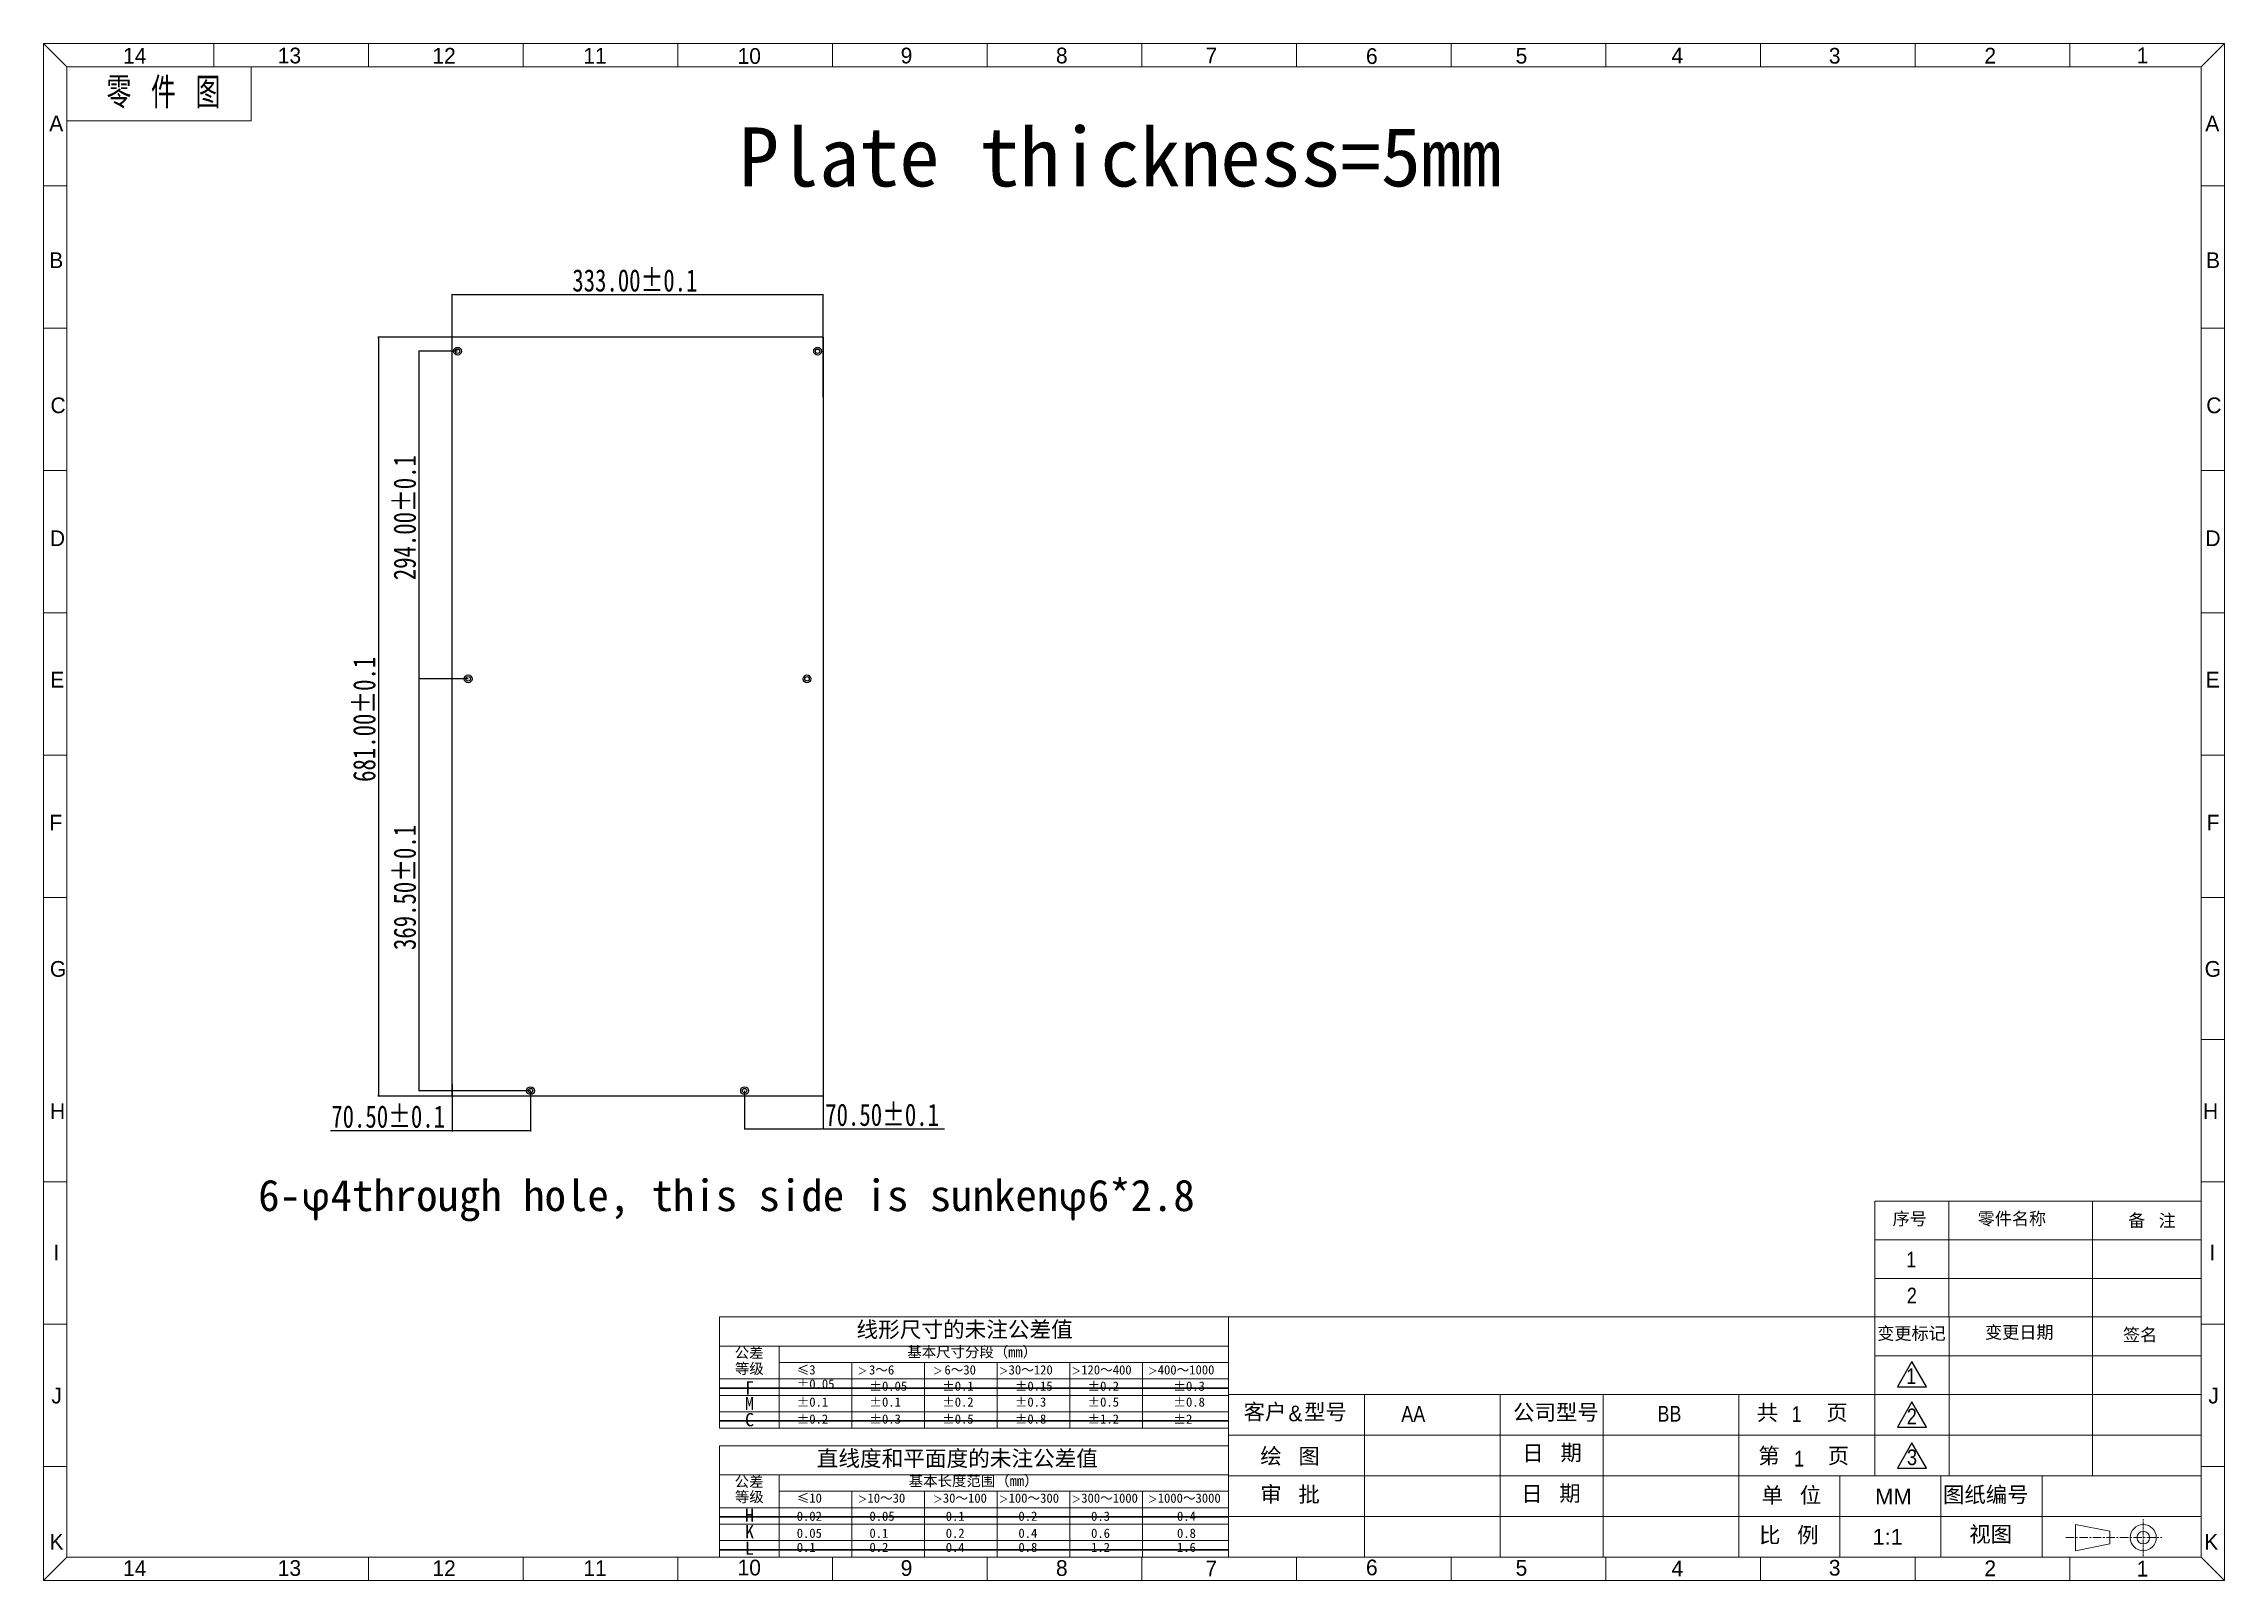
# Model space of a CAD drawing. Extents: x -2475 to 3071, y -1692 to 2217.
import ezdxf

# ---------------------------------------------------------------- set-up
doc = ezdxf.new("R2010")
doc.units = 0
doc.header["$MEASUREMENT"] = 0
doc.linetypes.add('AI-Linetype-0', pattern=[34.385839, 21.49115, -4.29823, 4.29823, -4.29823])
doc.linetypes.add('AI-Linetype-1', pattern=[11.461946, 7.163716, -1.432743, 1.432743, -1.432743])
doc.layers.get('0').update_dxf_attribs({"lineweight": 0})
doc.layers.add('Dim', color=7, linetype='Continuous', lineweight=0)
doc.styles.add('BT', font='swissc.ttf')

# ---------------------------------------------------------------- blocks, each defined once
blk = doc.blocks.new('Block_0')
at = {"char_height": 0.2, "attachment_point": 7}
for s, insert in [('\\C253;\\FSimSun|b0|i0|c1;\\H31.907272;\\W1.000000;备', (2826, -795.8)), ('\\C253;\\FSimSun|b0|i0|c1;\\H31.907272;\\W1.000000;注', (2903.6, -795.8)), ('\\C253;\\FAdobe Song Std L|b0|i0|c1;\\H31.907272;\\W1.000000; ', (2871.7, -795.8))]:
    blk.add_mtext(s, dxfattribs=dict(at, insert=insert))
blk = doc.blocks.new('Block_1')
at = {"char_height": 0.2, "attachment_point": 7}
for s, insert in [('\\C253;\\FSimSun|b0|i0|c1;\\H39.884091;\\W1.000000;客户', (576.3, -1287.7)), ('\\C253;\\FAdobe Song Std L|b0|i0|c1;\\H39.884091;\\W1.000000;&', (690.4, -1287.7)), ('\\C253;\\FSimSun|b0|i0|c1;\\H39.884091;\\W1.000000;型号', (730.2, -1287.7))]:
    blk.add_mtext(s, dxfattribs=dict(at, insert=insert))
blk = doc.blocks.new('Block_2')
at = {"char_height": 0.2, "attachment_point": 7}
for s, insert in [('\\C253;\\FSimSun|b0|i0|c1;\\H39.884091;\\W1.000000;审', (618.8, -1497.1)), ('\\C253;\\FAdobe Song Std L|b0|i0|c1;\\H39.884091;\\W1.000000; ', (675.8, -1497.1)), ('\\C253;\\FSimSun|b0|i0|c1;\\H39.884091;\\W1.000000;批', (715.7, -1497.1))]:
    blk.add_mtext(s, dxfattribs=dict(at, insert=insert))
blk = doc.blocks.new('Block_3')
at = {"char_height": 0.2, "attachment_point": 7}
for s, insert in [('\\C253;\\FSimSun|b0|i0|c1;\\H39.884091;\\W1.000000;绘', (618.8, -1400)), ('\\C253;\\FSimSun|b0|i0|c1;\\H39.884091;\\W1.000000;图', (715.7, -1400)), ('\\C253;\\FAdobe Song Std L|b0|i0|c1;\\H39.884091;\\W1.000000; ', (675.8, -1400))]:
    blk.add_mtext(s, dxfattribs=dict(at, insert=insert))
blk = doc.blocks.new('Block_4')
at = {"char_height": 0.2, "attachment_point": 7}
for s, insert in [('\\C253;\\FSimSun|b0|i0|c1;\\H39.884091;\\W1.000000;日', (1282.2, -1495.1)), ('\\C253;\\FAdobe Song Std L|b0|i0|c1;\\H39.884091;\\W1.000000; ', (1339.2, -1495.1)), ('\\C253;\\FSimSun|b0|i0|c1;\\H39.884091;\\W1.000000;期', (1379.1, -1495.1))]:
    blk.add_mtext(s, dxfattribs=dict(at, insert=insert))
blk = doc.blocks.new('Block_5')
at = {"char_height": 0.2, "attachment_point": 7}
for s, insert in [('\\C253;\\FSimSun|b0|i0|c1;\\H39.884091;\\W1.000000;比', (1887.3, -1600.7)), ('\\C253;\\FSimSun|b0|i0|c1;\\H39.884091;\\W1.000000;例', (1984.2, -1600.7)), ('\\C253;\\FAdobe Song Std L|b0|i0|c1;\\H39.884091;\\W1.000000; ', (1944.3, -1600.7))]:
    blk.add_mtext(s, dxfattribs=dict(at, insert=insert))
blk = doc.blocks.new('Block_6')
at = {"char_height": 0.2, "attachment_point": 7}
for s, insert in [('\\C253;\\FSimSun|b0|i0|c1;\\H39.884091;\\W1.000000;单', (1893.9, -1499.3)), ('\\C253;\\FSimSun|b0|i0|c1;\\H39.884091;\\W1.000000;位', (1990.8, -1499.3)), ('\\C253;\\FAdobe Song Std L|b0|i0|c1;\\H39.884091;\\W1.000000; ', (1950.9, -1499.3))]:
    blk.add_mtext(s, dxfattribs=dict(at, insert=insert))
blk = doc.blocks.new('Block_7')
at = {"char_height": 0.2, "attachment_point": 7}
for s, insert in [('\\C253;\\FSimSun|b0|i0|c1;\\H39.884091;\\W1.000000;公司型号', (1261.8, -1288.6)), ('\\C253;\\FAdobe Song Std L|b0|i0|c1;\\H39.884091;\\W1.000000; ', (1222, -1288.6))]:
    blk.add_mtext(s, dxfattribs=dict(at, insert=insert))
blk = doc.blocks.new('Block_8')
at = {"char_height": 0.2, "attachment_point": 7}
for s, insert in [('\\C253;\\FSimSun|b0|i0|c1;\\H39.884091;\\W1.000000;共', (1881.5, -1289.4)), ('\\C253;\\FSimSun|b0|i0|c1;\\H39.884091;\\W1.000000;页', (2058.2, -1289.4)), ('\\C253;\\FAdobe Song Std L|b0|i0|c1;\\H39.884091;\\W1.000000;   ', (1938.6, -1289.4))]:
    blk.add_mtext(s, dxfattribs=dict(at, insert=insert))
blk = doc.blocks.new('Block_9')
at = {"char_height": 0.2, "attachment_point": 7}
for s, insert in [('\\C253;\\FSimSun|b0|i0|c1;\\H39.884091;\\W1.000000;第', (1885.3, -1399.4)), ('\\C253;\\FSimSun|b0|i0|c1;\\H39.884091;\\W1.000000;页', (2062, -1399.4)), ('\\C253;\\FAdobe Song Std L|b0|i0|c1;\\H39.884091;\\W1.000000;   ', (1942.3, -1399.4))]:
    blk.add_mtext(s, dxfattribs=dict(at, insert=insert))
blk = doc.blocks.new('Block_10')
at = {"char_height": 0.2, "attachment_point": 7}
for s, insert in [('\\C253;\\FSimSun|b0|i0|c1;\\H39.884091;\\W1.000000;日', (1285.2, -1391.7)), ('\\C253;\\FSimSun|b0|i0|c1;\\H39.884091;\\W1.000000;期', (1382.1, -1391.7)), ('\\C253;\\FAdobe Song Std L|b0|i0|c1;\\H39.884091;\\W1.000000; ', (1342.2, -1391.7))]:
    blk.add_mtext(s, dxfattribs=dict(at, insert=insert))
blk = doc.blocks.new('Block_11')
at = {"char_height": 0.2, "attachment_point": 7}
for s, insert in [('\\C4;\\FNSimSun|b0|i0|c1;\\H69.527445;\\W0.670000;零', (-2315.6, 2052.1)), ('\\C4;\\FNSimSun|b0|i0|c1;\\H69.527445;\\W0.670000;件', (-2202.3, 2052.1)), ('\\C4;\\FNSimSun|b0|i0|c1;\\H69.527445;\\W0.670000;图', (-2089.1, 2052.1)), ('\\C4;\\FAdobe Song Std L|b0|i0|c1;\\H69.527445;\\W0.670000; ', (-2248.9, 2052.1)), ('\\C4;\\FAdobe Song Std L|b0|i0|c1;\\H69.527445;\\W0.670000; ', (-2135.7, 2052.1))]:
    blk.add_mtext(s, dxfattribs=dict(at, insert=insert))
blk = doc.blocks.new('Block_13')
at = {"transparency": 33554687}
h = blk.add_hatch(color=23, dxfattribs=at)
h.dxf.hatch_style = 2
h.paths.add_polyline_path([(-1624.5, 1466.4), (-1623.3, 1466.4), (-1623.9, 1469.8)])
h = blk.add_hatch(color=23, dxfattribs=at)
h.dxf.hatch_style = 2
h.paths.add_polyline_path([(-1624.5, -457.1), (-1623.3, -457.1), (-1623.9, -460.5)])
at = {"color": 23, "lineweight": 25}
for p, q in [((-1436.8, 1469.8), (-1625.3, 1469.8)), ((-1623.9, 1466.4), (-1623.9, -457.1)), ((-1436.8, -460.5), (-1625.3, -460.5))]:
    blk.add_line(p, q, dxfattribs=at)
for points in [[(-1624.5, 1466.4), (-1623.3, 1466.4), (-1623.9, 1469.8), (-1623.9, 1469.8)], [(-1624.5, -457.1), (-1623.3, -457.1), (-1623.9, -460.5), (-1623.9, -460.5)]]:
    blk.add_lwpolyline(points, close=True)
at = {"insert": (-1630.8, 339.1), "char_height": 0.2, "attachment_point": 7, "rotation": 90}
blk.add_mtext('\\C6;\\FSimSun|b0|i0|c1;\\H56.692914;\\W0.750000;681.00±0.1', dxfattribs=at)
blk = doc.blocks.new('Block_14')
at = {"transparency": 33554687}
h = blk.add_hatch(color=23, dxfattribs=at)
h.dxf.hatch_style = 2
h.paths.add_polyline_path([(-1433.4, 1579), (-1433.4, 1577.9), (-1436.8, 1578.4)])
h = blk.add_hatch(color=23, dxfattribs=at)
h.dxf.hatch_style = 2
h.paths.add_polyline_path([(-496.3, 1579), (-496.3, 1577.9), (-492.9, 1578.4)])
at = {"color": 23, "lineweight": 25}
for p, q in [((-1436.8, 1369.2), (-1436.8, 1579.8)), ((-1433.4, 1578.4), (-496.3, 1578.4)), ((-492.9, 1317.5), (-492.9, 1579.8))]:
    blk.add_line(p, q, dxfattribs=at)
for points in [[(-1433.4, 1579), (-1433.4, 1577.9), (-1436.8, 1578.4), (-1436.8, 1578.4)], [(-496.3, 1579), (-496.3, 1577.9), (-492.9, 1578.4), (-492.9, 1578.4)]]:
    blk.add_lwpolyline(points, close=True)
at = {"insert": (-1130.8, 1585.4), "char_height": 0.2, "attachment_point": 7}
blk.add_mtext('\\C6;\\FSimSun|b0|i0|c1;\\H56.692914;\\W0.750000;333.00±0.1', dxfattribs=at)
blk = doc.blocks.new('Block_15')
at = {"transparency": 33554687}
h = blk.add_hatch(color=23, dxfattribs=at)
h.dxf.hatch_style = 2
h.paths.add_polyline_path([(-1433.4, -547.8), (-1433.4, -548.9), (-1436.8, -548.4)])
h = blk.add_hatch(color=23, dxfattribs=at)
h.dxf.hatch_style = 2
h.paths.add_polyline_path([(-1240.4, -547.8), (-1240.4, -548.9), (-1237, -548.4)])
at = {"color": 23, "lineweight": 25}
for p, q in [((-1436.8, -429.4), (-1436.8, -549.8)), ((-1237, -446.4), (-1237, -549.8)), ((-1436.8, -548.4), (-1745.6, -548.4)), ((-1240.4, -548.4), (-1433.4, -548.4))]:
    blk.add_line(p, q, dxfattribs=at)
for points in [[(-1433.4, -547.8), (-1433.4, -548.9), (-1436.8, -548.4), (-1436.8, -548.4)], [(-1240.4, -547.8), (-1240.4, -548.9), (-1237, -548.4), (-1237, -548.4)]]:
    blk.add_lwpolyline(points, close=True)
at = {"insert": (-1743.8, -541.4), "char_height": 0.2, "attachment_point": 7}
blk.add_mtext('\\C6;\\FSimSun|b0|i0|c1;\\H56.692914;\\W0.750000;70.50±0.1', dxfattribs=at)
blk = doc.blocks.new('Block_16')
at = {"transparency": 33554687}
h = blk.add_hatch(color=23, dxfattribs=at)
h.dxf.hatch_style = 2
h.paths.add_polyline_path([(-689.3, -543.2), (-689.3, -544.3), (-692.7, -543.8)])
h = blk.add_hatch(color=23, dxfattribs=at)
h.dxf.hatch_style = 2
h.paths.add_polyline_path([(-496.3, -543.2), (-496.3, -544.3), (-492.9, -543.8)])
at = {"color": 23, "lineweight": 25}
for p, q in [((-492.9, -428), (-492.9, -545.2)), ((-692.7, -446.4), (-692.7, -545.2)), ((-689.3, -543.8), (-496.3, -543.8)), ((-492.9, -543.8), (-184.1, -543.8))]:
    blk.add_line(p, q, dxfattribs=at)
for points in [[(-689.3, -543.2), (-689.3, -544.3), (-692.7, -543.8), (-692.7, -543.8)], [(-496.3, -543.2), (-496.3, -544.3), (-492.9, -543.8), (-492.9, -543.8)]]:
    blk.add_lwpolyline(points, close=True)
at = {"insert": (-487.6, -536.8), "char_height": 0.2, "attachment_point": 7}
blk.add_mtext('\\C6;\\FSimSun|b0|i0|c1;\\H56.692914;\\W0.750000;70.50±0.1', dxfattribs=at)
blk = doc.blocks.new('Block_19')
at = {"transparency": 33554687}
h = blk.add_hatch(color=23, dxfattribs=at)
h.dxf.hatch_style = 2
h.paths.add_polyline_path([(-1521.5, 1431), (-1520.4, 1431), (-1520.9, 1434.4)])
h = blk.add_hatch(color=23, dxfattribs=at)
h.dxf.hatch_style = 2
h.paths.add_polyline_path([(-1521.5, 604.4), (-1520.4, 604.4), (-1520.9, 601)])
at = {"color": 23, "lineweight": 25}
for p, q in [((-1422.7, 1434.4), (-1522.4, 1434.4)), ((-1520.9, 1431), (-1520.9, 604.4)), ((-1395.7, 601), (-1522.4, 601))]:
    blk.add_line(p, q, dxfattribs=at)
for points in [[(-1521.5, 1431), (-1520.4, 1431), (-1520.9, 1434.4), (-1520.9, 1434.4)], [(-1521.5, 604.4), (-1520.4, 604.4), (-1520.9, 601), (-1520.9, 601)]]:
    blk.add_lwpolyline(points, close=True)
at = {"insert": (-1527.9, 852), "char_height": 0.2, "attachment_point": 7, "rotation": 90}
blk.add_mtext('\\C6;\\FSimSun|b0|i0|c1;\\H56.692914;\\W0.750000;294.00±0.1', dxfattribs=at)
blk = doc.blocks.new('Block_20')
at = {"transparency": 33554687}
h = blk.add_hatch(color=23, dxfattribs=at)
h.dxf.hatch_style = 2
h.paths.add_polyline_path([(-1521.5, 597.6), (-1520.4, 597.6), (-1520.9, 601)])
h = blk.add_hatch(color=23, dxfattribs=at)
h.dxf.hatch_style = 2
h.paths.add_polyline_path([(-1521.5, -443), (-1520.4, -443), (-1520.9, -446.4)])
at = {"color": 23, "lineweight": 25}
for p, q in [((-1395.7, 601), (-1522.4, 601)), ((-1520.9, 597.6), (-1520.9, -443)), ((-1237, -446.4), (-1522.4, -446.4))]:
    blk.add_line(p, q, dxfattribs=at)
for points in [[(-1521.5, 597.6), (-1520.4, 597.6), (-1520.9, 601), (-1520.9, 601)], [(-1521.5, -443), (-1520.4, -443), (-1520.9, -446.4), (-1520.9, -446.4)]]:
    blk.add_lwpolyline(points, close=True)
at = {"insert": (-1527.9, -88.6), "char_height": 0.2, "attachment_point": 7, "rotation": 90}
blk.add_mtext('\\C6;\\FSimSun|b0|i0|c1;\\H56.692914;\\W0.750000;369.50±0.1', dxfattribs=at)

msp = doc.modelspace()

# ---------------------------------------------------------------- linework, layer by layer
at = {"color": 4, "lineweight": 9}
for p, q in [((-2475.4, 2216.9), (-2475.4, -1692)), ((3070.7, 2216.9), (-2475.4, 2216.9)), ((-2475.4, 2216.9), (-2416.2, 2157.6)), ((-2042.9, 2157.6), (-2042.9, 2216.9)), ((-1649.5, 2157.6), (-1649.5, 2216.9)), ((-1256.2, 2157.6), (-1256.2, 2216.9)), ((-862.8, 2157.6), (-862.8, 2216.9)), ((-469.5, 2157.6), (-469.5, 2216.9)), ((-76.1, 2157.6), (-76.1, 2216.9)), ((317.2, 2157.6), (317.2, 2216.9)), ((710.6, 2157.6), (710.6, 2216.9)), ((1103.9, 2157.6), (1103.9, 2216.9)), ((1497.3, 2157.6), (1497.3, 2216.9)), ((1890.6, 2157.6), (1890.6, 2216.9)), ((2284, 2157.6), (2284, 2216.9)), ((2677.3, 2157.6), (2677.3, 2216.9)), ((3070.7, 2216.9), (3011.4, 2157.6)), ((3070.7, -1692), (3070.7, 2216.9)), ((-2416.2, 2157.6), (-2416.2, -1632.7)), ((3011.4, 2157.6), (-2416.2, 2157.6)), ((-1947.6, 2157.6), (-1947.6, 2020.7)), ((3011.4, -1632.7), (3011.4, 2157.6)), ((-2416.2, 2020.7), (-1947.6, 2020.7)), ((-2416.2, 1854.9), (-2475.4, 1854.9)), ((3011.4, 1854.9), (3070.7, 1854.9)), ((-2416.2, 1493), (-2475.4, 1493)), ((3011.4, 1493), (3070.7, 1493)), ((-2416.2, 1131.1), (-2475.4, 1131.1)), ((3011.4, 1131.1), (3070.7, 1131.1)), ((-2416.2, 769.1), (-2475.4, 769.1)), ((3011.4, 769.1), (3070.7, 769.1)), ((-2416.2, 407.2), (-2475.4, 407.2)), ((3011.4, 407.2), (3070.7, 407.2)), ((-2416.2, 45.3), (-2475.4, 45.3)), ((3011.4, 45.3), (3070.7, 45.3)), ((3011.4, -316.6), (3070.7, -316.6)), ((-2416.2, -678.6), (-2475.4, -678.6)), ((3011.4, -678.6), (3070.7, -678.6)), ((2181.6, -727.7), (3010.1, -727.7)), ((2181.6, -1022), (2181.6, -727.7)), ((2370.3, -1022), (2370.3, -727.7)), ((2735.1, -1426.1), (2735.1, -727.7)), ((2181.6, -825.8), (3010.1, -825.8)), ((2181.6, -923.9), (3010.1, -923.9)), ((-2416.2, -1040.5), (-2475.4, -1040.5)), ((538, -1632.7), (538, -1022)), ((538, -1022), (3011.4, -1022)), ((2181.6, -1426.1), (2181.6, -1022)), ((2370.6, -1426.1), (2370.6, -1022)), ((3011.4, -1040.5), (3070.7, -1040.5)), ((2181.6, -1120.7), (3011.4, -1120.7)), ((3011.4, -1632.7), (3011.4, -1162.9)), ((538, -1219.4), (3011.4, -1219.4)), ((883.6, -1632.7), (883.6, -1219.4)), ((1229.1, -1632.7), (1229.1, -1219.4)), ((1490.7, -1632.7), (1490.7, -1219.4)), ((1836.2, -1632.7), (1836.2, -1219.4)), ((538, -1322.7), (3011.4, -1322.7)), ((-756.1, -1349.7), (538, -1349.7)), ((-756.1, -1349.7), (-756.1, -1632.7)), ((538, -1349.7), (538, -1632.7)), ((-2416.2, -1402.4), (-2475.4, -1402.4)), ((-756.1, -1423.6), (538, -1423.6)), ((-604.8, -1423.6), (-604.8, -1632.7)), ((538, -1426.1), (3011.4, -1426.1)), ((2092.8, -1632.7), (2092.8, -1426.1)), ((2349.4, -1632.7), (2349.4, -1426.1)), ((2607.1, -1632.7), (2607.1, -1426.1)), ((3011.4, -1402.4), (3070.7, -1402.4)), ((-604.8, -1465.4), (538, -1465.4)), ((-420, -1465.4), (-420, -1632.7)), ((-235.1, -1465.4), (-235.1, -1632.7)), ((-50.2, -1465.4), (-50.2, -1632.7)), ((134.6, -1465.4), (134.6, -1632.7)), ((319.5, -1465.4), (319.5, -1632.7)), ((-756.1, -1507.3), (538, -1507.3)), ((-756.1, -1549.1), (538, -1549.1)), ((538, -1529.4), (3011.4, -1529.4)), ((-756.1, -1590.9), (538, -1590.9)), ((-2475.4, -1692), (-2416.2, -1632.7)), ((-2416.2, -1632.7), (3011.4, -1632.7)), ((-1649.5, -1632.7), (-1649.5, -1692)), ((-1256.2, -1632.7), (-1256.2, -1692)), ((-862.8, -1632.7), (-862.8, -1692)), ((-756.1, -1632.7), (538, -1632.7)), ((-469.5, -1632.7), (-469.5, -1692)), ((-76.1, -1632.7), (-76.1, -1692)), ((317.2, -1632.7), (317.2, -1692)), ((710.6, -1632.7), (710.6, -1692)), ((1103.9, -1632.7), (1103.9, -1692)), ((1497.3, -1632.7), (1497.3, -1692)), ((1890.6, -1632.7), (1890.6, -1692)), ((2284, -1632.7), (2284, -1692)), ((2677.3, -1632.7), (2677.3, -1692)), ((3070.7, -1692), (3011.4, -1632.7)), ((-2475.4, -1692), (3070.7, -1692))]:
    msp.add_line(p, q, dxfattribs=at)
at = {"color": 7, "lineweight": 25}
for p, q in [((-1436.8, -460.5), (-1436.8, 1469.8)), ((-492.9, 1469.8), (-1436.8, 1469.8)), ((-492.9, 1469.8), (-492.9, -460.5)), ((-492.9, -460.5), (-1436.8, -460.5))]:
    msp.add_line(p, q, dxfattribs=at)
at = {"color": 253, "lineweight": 9}
for p, q in [((2181.6, -825.8), (3010.1, -825.8)), ((2692.4, -1550), (2692.4, -1616.4)), ((2692.4, -1550), (2779.1, -1567)), ((2692.4, -1616.4), (2779.1, -1599.3)), ((2779.1, -1567), (2779.1, -1599.3)), ((1108.8, -1632.7), (3011.4, -1632.7))]:
    msp.add_line(p, q, dxfattribs=at)
at = {"color": 151, "lineweight": 9}
for p, q in [((-756.1, -1022), (538, -1022)), ((-756.1, -1022), (-756.1, -1305.1)), ((538, -1022), (538, -1305.1)), ((-756.1, -1095.9), (538, -1095.9)), ((-604.8, -1095.9), (-604.8, -1305.1)), ((-604.8, -1137.8), (538, -1137.8)), ((-420, -1137.8), (-420, -1305.1)), ((-235.1, -1137.8), (-235.1, -1305.1)), ((-50.2, -1137.8), (-50.2, -1305.1)), ((134.6, -1137.8), (134.6, -1305.1)), ((319.5, -1137.8), (319.5, -1305.1)), ((-756.1, -1179.6), (538, -1179.6)), ((-756.1, -1221.4), (538, -1221.4)), ((-756.1, -1263.3), (538, -1263.3)), ((-756.1, -1305.1), (538, -1305.1))]:
    msp.add_line(p, q, dxfattribs=at)
at = {"color": 1, "lineweight": 50}
for p, q in [((-756.1, -1202.7), (538, -1202.7)), ((-756.1, -1286.3), (538, -1286.3)), ((-756.1, -1530.3), (538, -1530.3)), ((-756.1, -1614), (538, -1614))]:
    msp.add_line(p, q, dxfattribs=at)
at = {"color": 1, "linetype": 'AI-Linetype-1', "lineweight": 9}
msp.add_line((2864.4, -1630.5), (2864.4, -1535.9), dxfattribs=at)
at = {"color": 1, "linetype": 'AI-Linetype-0', "lineweight": 9}
msp.add_line((2667.4, -1583.2), (2911.7, -1583.2), dxfattribs=at)
at = {"color": 7, "lineweight": 25}
for points in [[(2276.2, -1135.3), (2239, -1199.8), (2313.3, -1199.8)], [(2276.2, -1237.7), (2239, -1302.1), (2313.3, -1302.1)], [(2276.2, -1342.4), (2239, -1406.8), (2313.3, -1406.8)]]:
    msp.add_lwpolyline(points, close=True, dxfattribs=at)
at = {"color": 1, "lineweight": 25}
for centre, radius in [((-1422.7, 1434.4), 9.92), ((-507.1, 1434.4), 9.92), ((-1422.7, 1434.4), 5.67), ((-507.1, 1434.4), 5.67), ((-1395.7, 601), 9.92), ((-534, 601), 9.92), ((-1395.7, 601), 5.67), ((-534, 601), 5.67), ((-1237, -446.4), 9.92), ((-1237, -446.4), 5.67), ((-692.7, -446.4), 9.92), ((-692.7, -446.4), 5.67)]:
    msp.add_circle(centre, radius, dxfattribs=at)
at = {"color": 253, "lineweight": 9}
for radius in [33.2, 16.1]:
    msp.add_circle((2864.4, -1583.2), radius, dxfattribs=at)

# ---------------------------------------------------------------- block references
for name in ['Block_11', 'Block_14', 'Block_13', 'Block_19', 'Block_20', 'Block_15', 'Block_16', 'Block_0', 'Block_1', 'Block_7', 'Block_8', 'Block_3', 'Block_10', 'Block_9', 'Block_2', 'Block_4', 'Block_6', 'Block_5']:
    msp.add_blockref(name, (0, 0))

# ---------------------------------------------------------------- texts
at = {"char_height": 0.2, "attachment_point": 7}
for s, insert in [('\\C4;\\FAdobe Song Std L|b0|i0|c1;\\H39.976739;\\W1.000000;14', (-2273.4, 2166)), ('\\C4;\\FAdobe Song Std L|b0|i0|c1;\\H39.976739;\\W1.000000;13', (-1880, 2166)), ('\\C4;\\FAdobe Song Std L|b0|i0|c1;\\H39.976739;\\W1.000000;12', (-1486.7, 2166)), ('\\C4;\\FAdobe Song Std L|b0|i0|c1;\\H39.976739;\\W1.000000;11', (-1102.9, 2166)), ('\\C4;\\FAdobe Song Std L|b0|i0|c1;\\H39.976739;\\W1.000000;10', (-710.6, 2164.8)), ('\\C4;\\FAdobe Song Std L|b0|i0|c1;\\H39.976739;\\W1.000000;9', (-295.8, 2166)), ('\\C4;\\FAdobe Song Std L|b0|i0|c1;\\H39.976739;\\W1.000000;8', (99.1, 2166)), ('\\C4;\\FAdobe Song Std L|b0|i0|c1;\\H39.976739;\\W1.000000;7', (479.3, 2166.4)), ('\\C4;\\FAdobe Song Std L|b0|i0|c1;\\H39.976739;\\W1.000000;6', (887.6, 2164.5)), ('\\C4;\\FAdobe Song Std L|b0|i0|c1;\\H39.976739;\\W1.000000;5', (1268.1, 2165.5)), ('\\C4;\\FAdobe Song Std L|b0|i0|c1;\\H39.976739;\\W1.000000;4', (1664.5, 2166.4)), ('\\C4;\\FAdobe Song Std L|b0|i0|c1;\\H39.976739;\\W1.000000;3', (2064.7, 2165.4)), ('\\C4;\\FAdobe Song Std L|b0|i0|c1;\\H39.976739;\\W1.000000;2', (2460.3, 2166.2)), ('\\C4;\\FAdobe Song Std L|b0|i0|c1;\\H39.976739;\\W1.000000;1', (2847.5, 2167)), ('\\C4;\\FAdobe Song Std L|b0|i0|c1;\\H39.976739;\\W1.000000;A', (-2461.1, 1994)), ('\\C4;\\FAdobe Song Std L|b0|i0|c1;\\H39.976739;\\W1.000000;A', (3022.1, 1994)), ('\\C4;\\FAdobe Song Std L|b0|i0|c1;\\H39.976739;\\W1.000000;B', (-2461.1, 1646)), ('\\C4;\\FAdobe Song Std L|b0|i0|c1;\\H39.976739;\\W1.000000;B', (3024, 1646)), ('\\C4;\\FAdobe Song Std L|b0|i0|c1;\\H39.976739;\\W1.000000;C', (-2457.9, 1276.3)), ('\\C4;\\FAdobe Song Std L|b0|i0|c1;\\H39.976739;\\W1.000000;C', (3024.6, 1276.3)), ('\\C4;\\FAdobe Song Std L|b0|i0|c1;\\H39.976739;\\W1.000000;D', (-2459.5, 938.7)), ('\\C4;\\FAdobe Song Std L|b0|i0|c1;\\H39.976739;\\W1.000000;D', (3022.4, 938.7)), ('\\C4;\\FAdobe Song Std L|b0|i0|c1;\\H39.976739;\\W1.000000;E', (-2458.3, 579.1)), ('\\C4;\\FAdobe Song Std L|b0|i0|c1;\\H39.976739;\\W1.000000;E', (3023.2, 579.1)), ('\\C4;\\FAdobe Song Std L|b0|i0|c1;\\H39.976739;\\W1.000000;F', (-2460.6, 215.4)), ('\\C4;\\FAdobe Song Std L|b0|i0|c1;\\H39.976739;\\W1.000000;F', (3025.4, 215.4)), ('\\C4;\\FAdobe Song Std L|b0|i0|c1;\\H39.976739;\\W1.000000;G', (-2459.5, -157.2)), ('\\C4;\\FAdobe Song Std L|b0|i0|c1;\\H39.976739;\\W1.000000;G', (3020.5, -157.2)), ('\\C4;\\FAdobe Song Std L|b0|i0|c1;\\H39.976739;\\W1.000000;H', (-2459.1, -518.5)), ('\\C4;\\FAdobe Song Std L|b0|i0|c1;\\H39.976739;\\W1.000000;H', (3016.3, -518.5)), ('\\C253;\\FSimSun|b0|i0|c1;\\H31.907272;\\W1.000000;序号', (2226.9, -791.7)), ('\\C253;\\FSimSun|b0|i0|c1;\\H31.907272;\\W1.000000;零件名称', (2443.2, -791.7)), ('\\C4;\\FAdobe Song Std L|b0|i0|c1;\\H39.976739;\\W1.000000;I', (-2450.4, -877.8)), ('\\C253;\\FSwiss 721 Condensed BT|b0|i0|c1;\\H39.884091;\\W1.000000;1', (2261.4, -895.9)), ('\\C4;\\FAdobe Song Std L|b0|i0|c1;\\H39.976739;\\W1.000000;I', (3032.4, -877.8)), ('\\C253;\\FSwiss 721 Condensed BT|b0|i0|c1;\\H39.884091;\\W1.000000;2', (2263.1, -987.4)), ('\\C151;\\FSimSun|b0|i0|c1;\\H40.334399;\\W1.000000;线形尺寸的未注公差值', (-408.2, -1078.6)), ('\\C253;\\FSimSun|b0|i0|c1;\\H31.907272;\\W1.000000;变更标记', (2187.9, -1083.2)), ('\\C253;\\FSimSun|b0|i0|c1;\\H31.907272;\\W1.000000;变更日期', (2462, -1080.6)), ('\\C253;\\FSimSun|b0|i0|c1;\\H31.907272;\\W1.000000;签名', (2812.9, -1086.7)), ('\\C151;\\FSimSun|b0|i0|c1;\\H26.889599;\\W1.000000;公差', (-717.9, -1129.2)), ('\\C151;\\FSimSun|b0|i0|c1;\\H26.889599;\\W1.000000;基本尺寸分段（mm）', (-278.9, -1127.9)), ('\\C151;\\FSimSun|b0|i0|c1;\\H26.889599;\\W1.000000;等级', (-717.3, -1169.7)), ('\\C151;\\FSimSun|b0|i0|c1;\\H23.528398;\\W1.000000;≤3', (-560.1, -1168.9)), ('\\C151;\\FSimSun|b0|i0|c1;\\H17.646299;\\W1.000000;＞', (-405.3, -1168.6)), ('\\C151;\\FSimSun|b0|i0|c1;\\H23.527809;\\W1.000000;3～6', (-376.2, -1168.6)), ('\\C151;\\FSimSun|b0|i0|c1;\\H17.646299;\\W1.000000;＞', (-213.6, -1168.6)), ('\\C151;\\FSimSun|b0|i0|c1;\\H23.527809;\\W1.000000;6～30', (-184.4, -1168.6)), ('\\C151;\\FSimSun|b0|i0|c1;\\H17.646299;\\W1.000000;＞', (-46.3, -1168.6)), ('\\C151;\\FSimSun|b0|i0|c1;\\H23.527809;\\W1.000000;30～120', (-21.2, -1168.6)), ('\\C151;\\FSimSun|b0|i0|c1;\\H17.646299;\\W1.000000;＞', (138.5, -1168.6)), ('\\C151;\\FSimSun|b0|i0|c1;\\H23.527809;\\W1.000000;120～400', (163.5, -1168.6)), ('\\C151;\\FSimSun|b0|i0|c1;\\H17.646299;\\W1.000000;＞', (332.9, -1168.6)), ('\\C151;\\FSimSun|b0|i0|c1;\\H23.527809;\\W1.000000;400～1000', (358, -1168.6)), ('\\C253;\\FSwiss 721 Condensed BT|b0|i0|c1;\\H39.884091;\\W1.000000;1', (2261.7, -1192.4)), ('\\C4;\\FAdobe Song Std L|b0|i0|c1;\\H39.976739;\\W1.000000;J', (-2455.6, -1242.5)), ('\\C151;\\FSimSun|b0|i0|c1;\\H33.611996;\\W1.000000;F', (-691.5, -1219.2)), ('\\C151;\\FSimSun|b0|i0|c1;\\H23.528398;\\W1.000000;±0.05', (-560.1, -1204.5)), ('\\C151;\\FSimSun|b0|i0|c1;\\H23.528398;\\W1.000000;±0.05', (-375.2, -1210)), ('\\C151;\\FSimSun|b0|i0|c1;\\H23.528398;\\W1.000000;±0.1', (-190.3, -1210)), ('\\C151;\\FSimSun|b0|i0|c1;\\H23.528398;\\W1.000000;±0.15', (-5.5, -1210)), ('\\C151;\\FSimSun|b0|i0|c1;\\H23.528398;\\W1.000000;±0.2', (179.4, -1210)), ('\\C151;\\FSimSun|b0|i0|c1;\\H23.528398;\\W1.000000;±0.3', (397.9, -1210)), ('\\C4;\\FAdobe Song Std L|b0|i0|c1;\\H39.976739;\\W1.000000;J', (3029.9, -1242.5)), ('\\C151;\\FSimSun|b0|i0|c1;\\H33.611996;\\W1.000000;C', (-691.6, -1300.5)), ('\\C151;\\FSimSun|b0|i0|c1;\\H33.611996;\\W1.000000;M', (-691.7, -1258.9)), ('\\C151;\\FSimSun|b0|i0|c1;\\H23.528398;\\W1.000000;±0.1', (-560.1, -1250.4)), ('\\C151;\\FSimSun|b0|i0|c1;\\H23.528398;\\W1.000000;±0.2', (-560.1, -1293.7)), ('\\C151;\\FSimSun|b0|i0|c1;\\H23.528398;\\W1.000000;±0.1', (-375.2, -1250.4)), ('\\C151;\\FSimSun|b0|i0|c1;\\H23.528398;\\W1.000000;±0.3', (-375.2, -1293.7)), ('\\C151;\\FSimSun|b0|i0|c1;\\H23.528398;\\W1.000000;±0.2', (-190.3, -1250.4)), ('\\C151;\\FSimSun|b0|i0|c1;\\H23.528398;\\W1.000000;±0.5', (-190.3, -1293.7)), ('\\C151;\\FSimSun|b0|i0|c1;\\H23.528398;\\W1.000000;±0.3', (-5.5, -1250.4)), ('\\C151;\\FSimSun|b0|i0|c1;\\H23.528398;\\W1.000000;±0.8', (-5.5, -1293.7)), ('\\C151;\\FSimSun|b0|i0|c1;\\H23.528398;\\W1.000000;±0.5', (179.4, -1250.4)), ('\\C151;\\FSimSun|b0|i0|c1;\\H23.528398;\\W1.000000;±1.2', (179.4, -1293.7)), ('\\C151;\\FSimSun|b0|i0|c1;\\H23.528398;\\W1.000000;±0.8', (397.9, -1250.4)), ('\\C151;\\FSimSun|b0|i0|c1;\\H23.528398;\\W1.000000;±2', (397.9, -1293.7)), ('\\C2;\\FSwiss 721 Condensed BT|b0|i0|c1;\\H39.884091;\\W1.000000;AA', (977.4, -1288.7)), ('\\C2;\\FSwiss 721 Condensed BT|b0|i0|c1;\\H39.884091;\\W1.000000;BB', (1628.8, -1288.1)), ('\\C2;\\FSwiss 721 Condensed BT|b0|i0|c1;\\H39.884091;\\W1.000000;1', (1969.7, -1289)), ('\\C253;\\FSwiss 721 Condensed BT|b0|i0|c1;\\H39.884091;\\W1.000000;2', (2263.1, -1294.8)), ('\\C4;\\FSimSun|b0|i0|c1;\\H40.334399;\\W1.000000;直线度和平面度的未注公差值', (-509.2, -1406.2)), ('\\C2;\\FSwiss 721 Condensed BT|b0|i0|c1;\\H39.884091;\\W1.000000;1', (1976.3, -1402.3)), ('\\C253;\\FSwiss 721 Condensed BT|b0|i0|c1;\\H39.884091;\\W1.000000;3', (2263.6, -1399.4)), ('\\C4;\\FSimSun|b0|i0|c1;\\H26.889599;\\W1.000000;公差', (-717.9, -1457.1)), ('\\C4;\\FSimSun|b0|i0|c1;\\H26.889599;\\W1.000000;基本长度范围（mm）', (-275.3, -1455.6)), ('\\C4;\\FSimSun|b0|i0|c1;\\H26.889599;\\W1.000000;等级', (-717.3, -1495.8)), ('\\C4;\\FSimSun|b0|i0|c1;\\H23.528398;\\W1.000000;≤10', (-560.1, -1495.1)), ('\\C4;\\FSimSun|b0|i0|c1;\\H17.646299;\\W1.000000;＞', (-405.3, -1494.8)), ('\\C4;\\FSimSun|b0|i0|c1;\\H23.527809;\\W1.000000;10～30', (-380.2, -1494.8)), ('\\C4;\\FSimSun|b0|i0|c1;\\H17.646299;\\W1.000000;＞', (-213.6, -1494.8)), ('\\C4;\\FSimSun|b0|i0|c1;\\H23.527809;\\W1.000000;30～100', (-188.5, -1494.8)), ('\\C4;\\FSimSun|b0|i0|c1;\\H17.646299;\\W1.000000;＞', (-46.3, -1494.8)), ('\\C4;\\FSimSun|b0|i0|c1;\\H23.527809;\\W1.000000;100～300', (-21.2, -1494.8)), ('\\C4;\\FSimSun|b0|i0|c1;\\H17.646299;\\W1.000000;＞', (138.5, -1494.8)), ('\\C4;\\FSimSun|b0|i0|c1;\\H23.527809;\\W1.000000;300～1000', (163.5, -1494.8)), ('\\C4;\\FSimSun|b0|i0|c1;\\H17.646299;\\W1.000000;＞', (332.9, -1494.8)), ('\\C4;\\FSimSun|b0|i0|c1;\\H23.527809;\\W1.000000;1000～3000', (358, -1494.8)), ('\\C253;\\FSwiss 721 BT|b0|i0|c1;\\H39.884091;\\W1.000000;MM', (2182.6, -1498.5)), ('\\C253;\\FSimSun|b0|i0|c1;\\H39.884091;\\W1.000000;图纸编号', (2355.1, -1498.3)), ('\\C4;\\FSimSun|b0|i0|c1;\\H33.611996;\\W1.000000;H', (-691.5, -1543)), ('\\C4;\\FSimSun|b0|i0|c1;\\H33.611996;\\W1.000000;K', (-691.7, -1585.1)), ('\\C4;\\FSimSun|b0|i0|c1;\\H23.528398;\\W1.000000;0.02', (-560.1, -1540.8)), ('\\C4;\\FSimSun|b0|i0|c1;\\H23.528398;\\W1.000000;0.05', (-375.2, -1540.8)), ('\\C4;\\FSimSun|b0|i0|c1;\\H23.528398;\\W1.000000;0.1', (-181.2, -1540.8)), ('\\C4;\\FSimSun|b0|i0|c1;\\H23.528398;\\W1.000000;0.2', (3.7, -1540.8)), ('\\C4;\\FSimSun|b0|i0|c1;\\H23.528398;\\W1.000000;0.3', (188.5, -1540.8)), ('\\C4;\\FSimSun|b0|i0|c1;\\H23.528398;\\W1.000000;0.4', (407, -1540.8)), ('\\C253;\\FSimSun|b0|i0|c1;\\H39.884091;\\W1.000000;视图', (2421.9, -1598.8)), ('\\C4;\\FAdobe Song Std L|b0|i0|c1;\\H39.976739;\\W1.000000;K', (-2460.2, -1613.8)), ('\\C4;\\FSimSun|b0|i0|c1;\\H33.611996;\\W1.000000;L', (-691.6, -1626.9)), ('\\C4;\\FSimSun|b0|i0|c1;\\H23.528398;\\W1.000000;0.05', (-560.1, -1584.1)), ('\\C4;\\FSimSun|b0|i0|c1;\\H23.528398;\\W1.000000;0.1', (-560.1, -1620.1)), ('\\C4;\\FSimSun|b0|i0|c1;\\H23.528398;\\W1.000000;0.1', (-375.2, -1584.1)), ('\\C4;\\FSimSun|b0|i0|c1;\\H23.528398;\\W1.000000;0.2', (-375.2, -1620.1)), ('\\C4;\\FSimSun|b0|i0|c1;\\H23.528398;\\W1.000000;0.2', (-181.2, -1584.1)), ('\\C4;\\FSimSun|b0|i0|c1;\\H23.528398;\\W1.000000;0.4', (-181.2, -1620.1)), ('\\C4;\\FSimSun|b0|i0|c1;\\H23.528398;\\W1.000000;0.4', (3.7, -1584.1)), ('\\C4;\\FSimSun|b0|i0|c1;\\H23.528398;\\W1.000000;0.8', (3.7, -1620.1)), ('\\C4;\\FSimSun|b0|i0|c1;\\H23.528398;\\W1.000000;0.6', (188.5, -1584.1)), ('\\C4;\\FSimSun|b0|i0|c1;\\H23.528398;\\W1.000000;1.2', (188.5, -1620.1)), ('\\C4;\\FSimSun|b0|i0|c1;\\H23.528398;\\W1.000000;0.8', (407, -1584.1)), ('\\C4;\\FSimSun|b0|i0|c1;\\H23.528398;\\W1.000000;1.6', (407, -1620.1)), ('\\C253;\\FSwiss 721 BT|b0|i0|c1;\\H39.884091;\\W1.000000;1:1', (2175.6, -1600.9)), ('\\C4;\\FAdobe Song Std L|b0|i0|c1;\\H39.976739;\\W1.000000;K', (3019.3, -1613.8)), ('\\C4;\\FAdobe Song Std L|b0|i0|c1;\\H39.976739;\\W1.000000;14', (-2273.4, -1681.1)), ('\\C4;\\FAdobe Song Std L|b0|i0|c1;\\H39.976739;\\W1.000000;13', (-1880, -1681.1)), ('\\C4;\\FAdobe Song Std L|b0|i0|c1;\\H39.976739;\\W1.000000;12', (-1486.7, -1681.1)), ('\\C4;\\FAdobe Song Std L|b0|i0|c1;\\H39.976739;\\W1.000000;11', (-1102.9, -1681.1)), ('\\C4;\\FAdobe Song Std L|b0|i0|c1;\\H39.976739;\\W1.000000;10', (-710.6, -1679.9)), ('\\C4;\\FAdobe Song Std L|b0|i0|c1;\\H39.976739;\\W1.000000;9', (-295.8, -1681.1)), ('\\C4;\\FAdobe Song Std L|b0|i0|c1;\\H39.976739;\\W1.000000;8', (99.1, -1681.1)), ('\\C4;\\FAdobe Song Std L|b0|i0|c1;\\H39.976739;\\W1.000000;7', (479.3, -1681.5)), ('\\C4;\\FAdobe Song Std L|b0|i0|c1;\\H39.976739;\\W1.000000;6', (887.6, -1679.6)), ('\\C4;\\FAdobe Song Std L|b0|i0|c1;\\H39.976739;\\W1.000000;5', (1268.1, -1680.6)), ('\\C4;\\FAdobe Song Std L|b0|i0|c1;\\H39.976739;\\W1.000000;4', (1664.5, -1681.5)), ('\\C4;\\FAdobe Song Std L|b0|i0|c1;\\H39.976739;\\W1.000000;3', (2064.7, -1680.4)), ('\\C4;\\FAdobe Song Std L|b0|i0|c1;\\H39.976739;\\W1.000000;2', (2460.3, -1681.3)), ('\\C4;\\FAdobe Song Std L|b0|i0|c1;\\H39.976739;\\W1.000000;1', (2847.5, -1682.1))]:
    msp.add_mtext(s, dxfattribs=dict(at, insert=insert))
at = {"layer": 'Dim', "color": 2, "attachment_point": 1, "style": 'BT'}
for s, insert, char_height, width in [('{\\fSimSun|b1|i0|c134|p2;Plate thickness=5mm}', (-707.2, 2003.7), 150, 2413.359), ('{\\fSimSun|b1|i0|c134|p2;\\C1;6-\\fISOCPEUR|b1|i0|c0|p34;φ\\fSimSun|b1|i0|c134|p2;4through hole, this side is sunken\\fISOCPEUR|b1|i0|c0|p34;φ\\fSimSun|b1|i0|c134|p2;6*2.8}', (-1929.7, -672.6), 80, 3312.317)]:
    msp.add_mtext(s, dxfattribs=dict(at, insert=insert, char_height=char_height, width=width))

doc.saveas('drawing.dxf')
